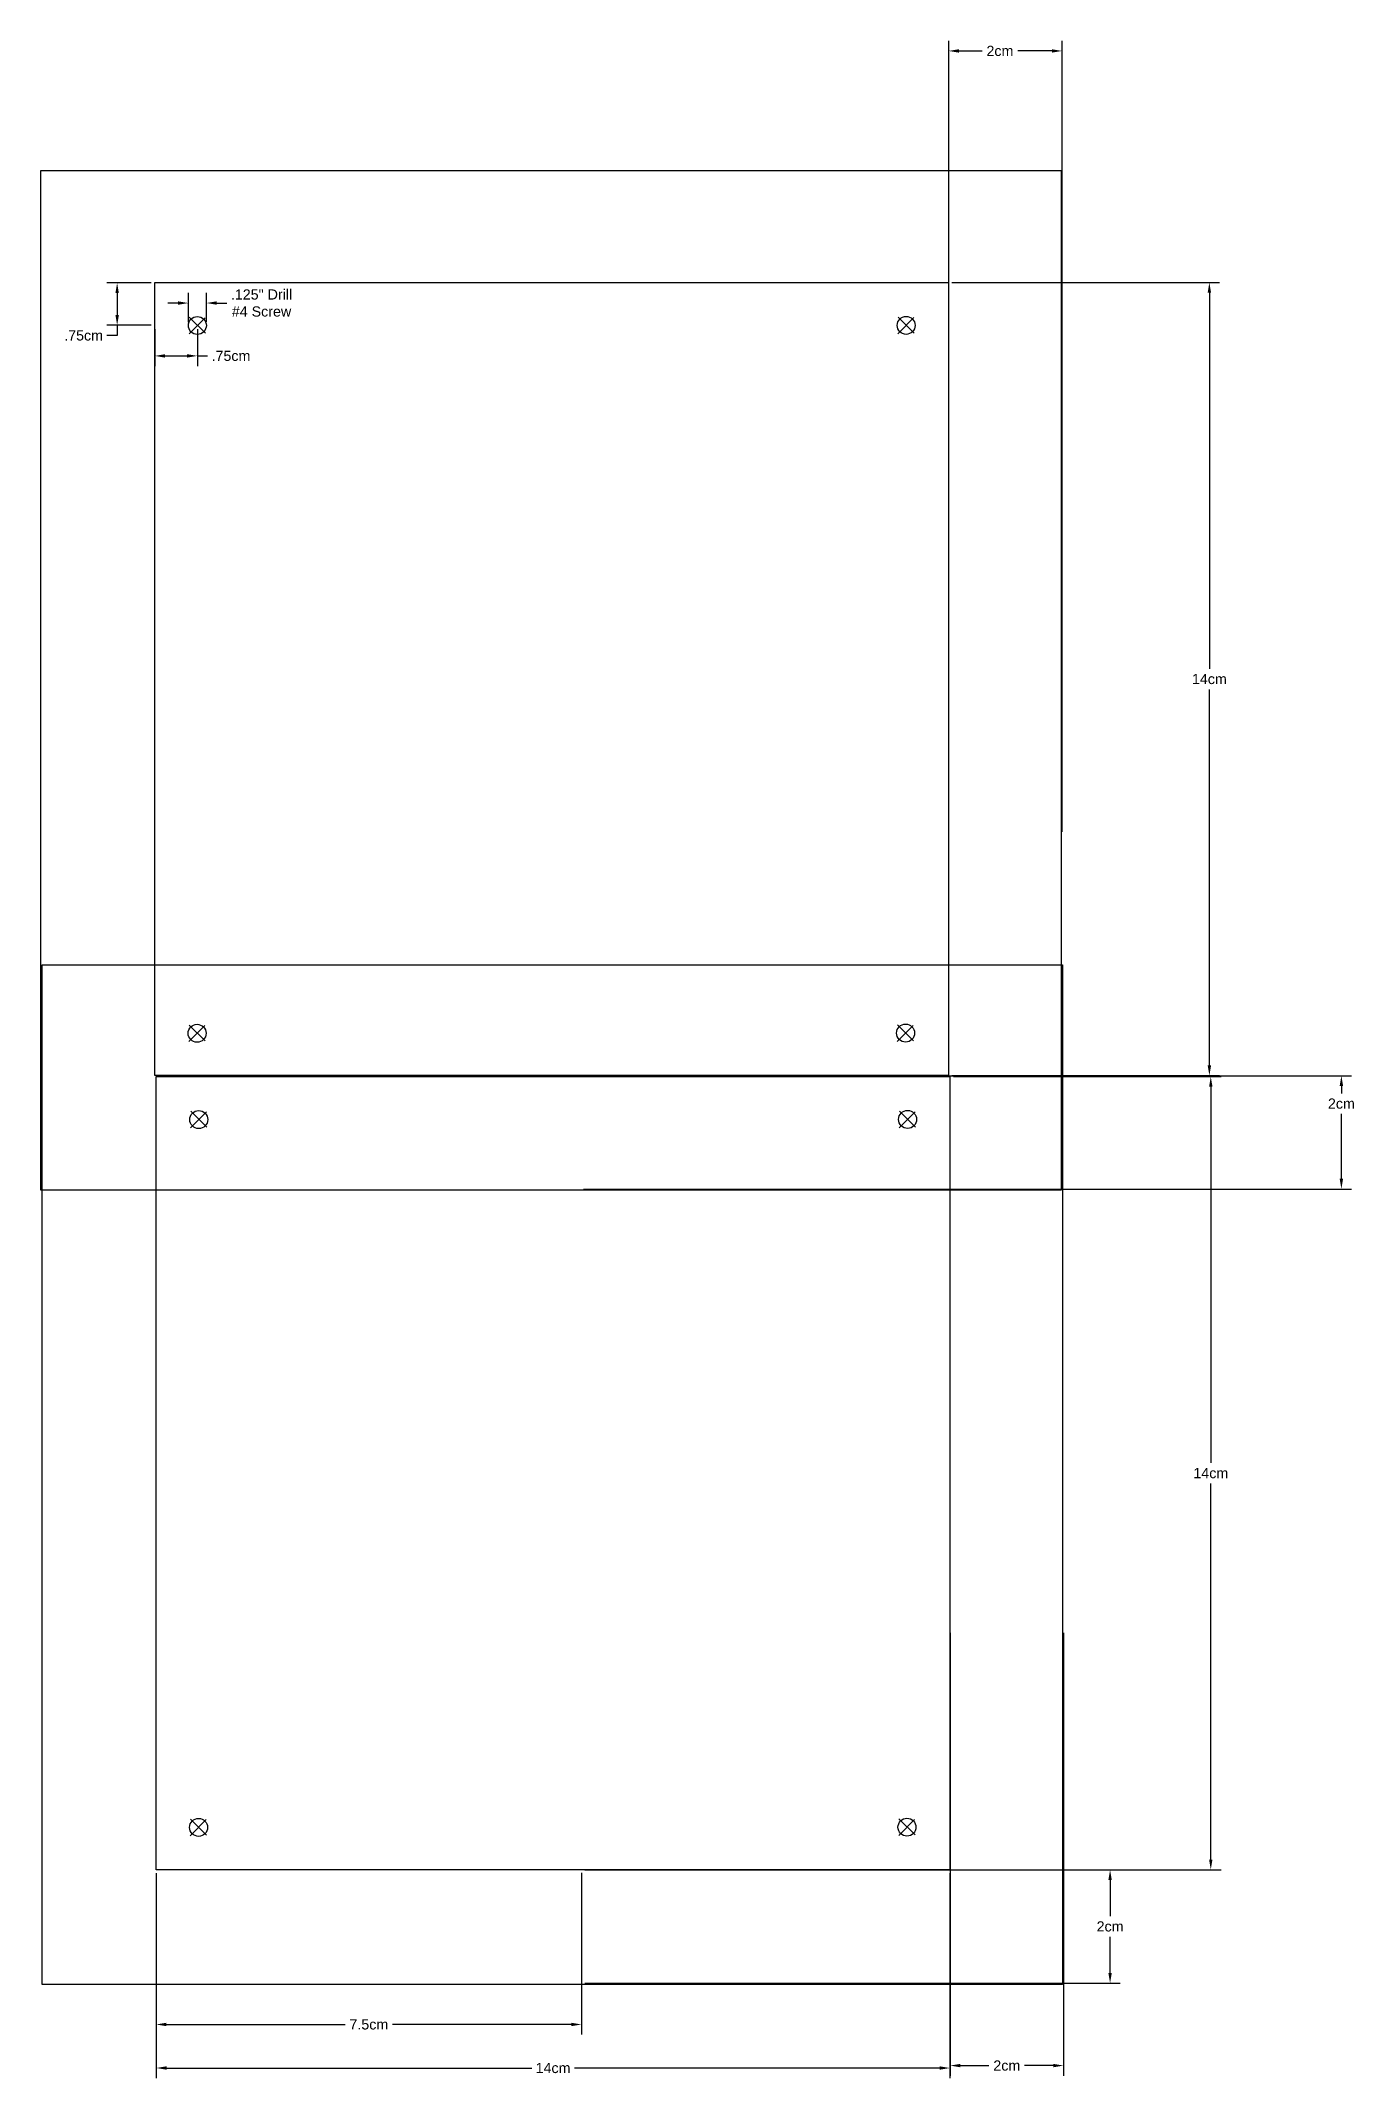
# Model space of a CAD drawing. Header units: inches. Extents: x 5.4 to 28.6, y 2.8 to 38.8.
import ezdxf

# ---------------------------------------------------------------- set-up
doc = ezdxf.new("R2010")
doc.units = ezdxf.units.IN
doc.header["$MEASUREMENT"] = 0
doc.layers.add('Holes', color=7, linetype='Continuous', plot=False)
doc.layers.add('Measurements', color=7, linetype='Continuous')
doc.styles.get("Standard").update_dxf_attribs({"font": 'arial.ttf'})
doc.dimstyles.get("Standard").update_dxf_attribs({"dimtxt": 0.18, "dimasz": 0.18, "dimexe": 0.18, "dimexo": 0.0625, "dimgap": 0.09, "dimtad": 0, "dimtih": 1, "dimtoh": 1, "dimdec": 4, "dimzin": 0, "dimdsep": 46, "dimtxsty": 'Standard', "dimcen": 0.09, "dimadec": 0, "dimazin": 0, "dimtfac": 1, "dimtdec": 4, "dimtofl": 0, "dimtmove": 0, "dimatfit": 3, "dimfxl": 1, "dimtolj": 1, "dimtzin": 0, "dimarcsym": 0})

# ---------------------------------------------------------------- blocks, each defined once
blk = doc.blocks.new('*D3')
at = {"layer": 'Defpoints', "color": 0, "transparency": 16777216}
for p in [(21.375, 34.527), (21.375, 20.527), (25.979, 20.527)]:
    blk.add_point(p, dxfattribs=at)
at = {"layer": 'Measurements', "color": 0, "lineweight": -2, "transparency": 16777216}
for p, q in [((21.438, 34.527), (26.159, 34.527)), ((25.979, 34.347), (25.979, 27.709)), ((25.979, 20.707), (25.979, 27.345)), ((21.438, 20.527), (26.159, 20.527))]:
    blk.add_line(p, q, dxfattribs=at)
at = {"layer": 'Measurements', "color": 0, "transparency": 16777216}
for points in [[(25.949, 34.347), (26.009, 34.347), (25.979, 34.527)], [(25.949, 20.707), (26.009, 20.707), (25.979, 20.527)]]:
    blk.add_solid(points, dxfattribs=at)
at = {"layer": 'Measurements', "color": 0, "transparency": 16777216, "insert": (25.979, 27.527), "char_height": 0.18, "attachment_point": 5}
blk.add_mtext('\\A1;14cm', dxfattribs=at)
blk = doc.blocks.new('*D6')
at = {"layer": 'Defpoints', "color": 0, "transparency": 16777216}
for p in [(14.876, 20.525), (14.876, 18.525), (28.308, 18.525)]:
    blk.add_point(p, dxfattribs=at)
at = {"layer": 'Measurements', "color": 0, "lineweight": -2, "transparency": 16777216}
for p, q in [((14.938, 20.525), (28.488, 20.525)), ((28.308, 20.345), (28.308, 20.214)), ((28.308, 18.705), (28.308, 19.85)), ((14.938, 18.525), (28.488, 18.525))]:
    blk.add_line(p, q, dxfattribs=at)
at = {"layer": 'Measurements', "color": 0, "transparency": 16777216}
for points in [[(28.278, 20.345), (28.338, 20.345), (28.308, 20.525)], [(28.278, 18.705), (28.338, 18.705), (28.308, 18.525)]]:
    blk.add_solid(points, dxfattribs=at)
at = {"layer": 'Measurements', "color": 0, "transparency": 16777216, "insert": (28.308, 20.032), "char_height": 0.18, "attachment_point": 5}
blk.add_mtext('\\A1;2cm', dxfattribs=at)
blk = doc.blocks.new('*D7')
at = {"layer": 'Defpoints', "color": 0, "transparency": 16777216}
for p in [(23.38, 38.615), (21.38, 24.77), (23.38, 24.77)]:
    blk.add_point(p, dxfattribs=at)
at = {"layer": 'Measurements', "color": 0, "lineweight": -2, "transparency": 16777216}
for p, q in [((21.38, 24.833), (21.38, 38.795)), ((21.56, 38.615), (21.968, 38.615)), ((23.2, 38.615), (22.599, 38.615)), ((23.38, 24.833), (23.38, 38.795))]:
    blk.add_line(p, q, dxfattribs=at)
at = {"layer": 'Measurements', "color": 0, "transparency": 16777216}
for points in [[(21.56, 38.645), (21.56, 38.585), (21.38, 38.615)], [(23.2, 38.645), (23.2, 38.585), (23.38, 38.615)]]:
    blk.add_solid(points, dxfattribs=at)
at = {"layer": 'Measurements', "color": 0, "transparency": 16777216, "insert": (22.284, 38.615), "char_height": 0.18, "attachment_point": 5}
blk.add_mtext('\\A1;2cm', dxfattribs=at)
blk = doc.blocks.new('*D8')
at = {"layer": 'Defpoints', "color": 0, "transparency": 16777216}
for p in [(7.375, 34.522), (6.71, 33.772), (7.375, 33.772)]:
    blk.add_point(p, dxfattribs=at)
at = {"layer": 'Measurements', "color": 0, "lineweight": -2, "transparency": 16777216}
for p, q in [((7.312, 34.522), (6.53, 34.522)), ((6.71, 34.342), (6.71, 33.952)), ((7.312, 33.772), (6.53, 33.772)), ((6.71, 33.592), (6.53, 33.592)), ((6.71, 33.772), (6.71, 33.592))]:
    blk.add_line(p, q, dxfattribs=at)
at = {"layer": 'Measurements', "color": 0, "transparency": 16777216}
for points in [[(6.68, 34.342), (6.74, 34.342), (6.71, 34.522)], [(6.68, 33.952), (6.74, 33.952), (6.71, 33.772)]]:
    blk.add_solid(points, dxfattribs=at)
at = {"layer": 'Measurements', "color": 0, "transparency": 16777216, "insert": (6.118, 33.592), "char_height": 0.18, "attachment_point": 5}
blk.add_mtext('\\A1;.75cm', dxfattribs=at)
blk = doc.blocks.new('*D9')
at = {"layer": 'Defpoints', "color": 0, "transparency": 16777216}
for p in [(7.375, 33.769), (8.125, 33.769), (8.125, 33.232)]:
    blk.add_point(p, dxfattribs=at)
at = {"layer": 'Measurements', "color": 0, "lineweight": -2, "transparency": 16777216}
for p, q in [((7.375, 33.706), (7.375, 33.052)), ((8.125, 33.706), (8.125, 33.052)), ((7.555, 33.232), (7.945, 33.232)), ((8.125, 33.232), (8.305, 33.232))]:
    blk.add_line(p, q, dxfattribs=at)
at = {"layer": 'Measurements', "color": 0, "transparency": 16777216}
for points in [[(7.555, 33.262), (7.555, 33.202), (7.375, 33.232)], [(7.945, 33.262), (7.945, 33.202), (8.125, 33.232)]]:
    blk.add_solid(points, dxfattribs=at)
at = {"layer": 'Measurements', "color": 0, "transparency": 16777216, "insert": (8.718, 33.232), "char_height": 0.18, "attachment_point": 5}
blk.add_mtext('\\A1;.75cm', dxfattribs=at)
blk = doc.blocks.new('*D11')
at = {"layer": 'Defpoints', "color": 0, "transparency": 16777216}
for p in [(8.285, 34.165), (7.966, 33.768), (8.285, 33.771)]:
    blk.add_point(p, dxfattribs=at)
at = {"layer": 'Measurements', "color": 0, "lineweight": -2, "transparency": 16777216}
for p, q in [((7.966, 33.83), (7.966, 34.345)), ((8.285, 33.833), (8.285, 34.345)), ((7.786, 34.165), (7.606, 34.165)), ((8.465, 34.165), (8.645, 34.165))]:
    blk.add_line(p, q, dxfattribs=at)
at = {"layer": 'Measurements', "color": 0, "transparency": 16777216}
for points in [[(7.786, 34.195), (7.786, 34.135), (7.966, 34.165)], [(8.465, 34.195), (8.465, 34.135), (8.285, 34.165)]]:
    blk.add_solid(points, dxfattribs=at)
at = {"layer": 'Measurements', "color": 0, "transparency": 16777216, "insert": (9.257, 34.165), "char_height": 0.18, "attachment_point": 5}
blk.add_mtext('\\A1;.125" Drill\\P#4 Screw', dxfattribs=at)
blk = doc.blocks.new('*D35')
at = {"layer": 'Defpoints', "color": 0, "transparency": 16777216}
for p in [(21.4, 20.509), (21.4, 6.509), (26.004, 6.509)]:
    blk.add_point(p, dxfattribs=at)
at = {"layer": 'Measurements', "color": 0, "lineweight": -2, "transparency": 16777216}
for p, q in [((21.463, 20.509), (26.184, 20.509)), ((26.004, 20.329), (26.004, 13.691)), ((26.004, 6.689), (26.004, 13.327)), ((21.463, 6.509), (26.184, 6.509))]:
    blk.add_line(p, q, dxfattribs=at)
at = {"layer": 'Measurements', "color": 0, "transparency": 16777216}
for points in [[(25.974, 20.329), (26.034, 20.329), (26.004, 20.509)], [(25.974, 6.689), (26.034, 6.689), (26.004, 6.509)]]:
    blk.add_solid(points, dxfattribs=at)
at = {"layer": 'Measurements', "color": 0, "transparency": 16777216, "insert": (26.004, 13.509), "char_height": 0.18, "attachment_point": 5}
blk.add_mtext('\\A1;14cm', dxfattribs=at)
blk = doc.blocks.new('*D36')
at = {"layer": 'Defpoints', "color": 0, "transparency": 16777216}
for p in [(7.401, 6.507), (21.399, 6.507), (21.399, 3.008)]:
    blk.add_point(p, dxfattribs=at)
at = {"layer": 'Measurements', "color": 0, "lineweight": -2, "transparency": 16777216}
for p, q in [((7.401, 6.445), (7.401, 2.828)), ((21.399, 6.445), (21.399, 2.828)), ((7.581, 3.008), (14.025, 3.008)), ((21.219, 3.008), (14.776, 3.008))]:
    blk.add_line(p, q, dxfattribs=at)
at = {"layer": 'Measurements', "color": 0, "transparency": 16777216}
for points in [[(7.581, 3.038), (7.581, 2.978), (7.401, 3.008)], [(21.219, 3.038), (21.219, 2.978), (21.399, 3.008)]]:
    blk.add_solid(points, dxfattribs=at)
at = {"layer": 'Measurements', "color": 0, "transparency": 16777216, "insert": (14.4, 3.008), "char_height": 0.18, "attachment_point": 5}
blk.add_mtext('\\A1;14cm', dxfattribs=at)
blk = doc.blocks.new('*D37')
at = {"layer": 'Defpoints', "color": 0, "transparency": 16777216}
for p in [(7.4, 6.509), (14.9, 6.514), (14.9, 3.777)]:
    blk.add_point(p, dxfattribs=at)
at = {"layer": 'Measurements', "color": 0, "lineweight": -2, "transparency": 16777216}
for p, q in [((7.4, 6.446), (7.4, 3.597)), ((14.9, 6.452), (14.9, 3.597)), ((7.58, 3.777), (10.732, 3.777)), ((14.72, 3.777), (11.568, 3.777))]:
    blk.add_line(p, q, dxfattribs=at)
at = {"layer": 'Measurements', "color": 0, "transparency": 16777216}
for points in [[(7.58, 3.807), (7.58, 3.747), (7.4, 3.777)], [(14.72, 3.807), (14.72, 3.747), (14.9, 3.777)]]:
    blk.add_solid(points, dxfattribs=at)
at = {"layer": 'Measurements', "color": 0, "transparency": 16777216, "insert": (11.15, 3.777), "char_height": 0.18, "attachment_point": 5}
blk.add_mtext('\\A1;7.5cm', dxfattribs=at)
blk = doc.blocks.new('*D38')
at = {"layer": 'Defpoints', "color": 0, "transparency": 16777216}
for p in [(14.901, 6.507), (14.901, 4.507), (24.227, 4.507)]:
    blk.add_point(p, dxfattribs=at)
at = {"layer": 'Measurements', "color": 0, "lineweight": -2, "transparency": 16777216}
for p, q in [((14.963, 6.507), (24.407, 6.507)), ((24.227, 6.327), (24.227, 5.689)), ((24.227, 4.687), (24.227, 5.326)), ((14.963, 4.507), (24.407, 4.507))]:
    blk.add_line(p, q, dxfattribs=at)
at = {"layer": 'Measurements', "color": 0, "transparency": 16777216}
for points in [[(24.197, 6.327), (24.257, 6.327), (24.227, 6.507)], [(24.197, 4.687), (24.257, 4.687), (24.227, 4.507)]]:
    blk.add_solid(points, dxfattribs=at)
at = {"layer": 'Measurements', "color": 0, "transparency": 16777216, "insert": (24.227, 5.507), "char_height": 0.18, "attachment_point": 5}
blk.add_mtext('\\A1;2cm', dxfattribs=at)
blk = doc.blocks.new('*D39')
at = {"layer": 'Defpoints', "color": 0, "transparency": 16777216}
for p in [(21.405, 10.752), (23.405, 10.752), (23.405, 3.051)]:
    blk.add_point(p, dxfattribs=at)
at = {"layer": 'Measurements', "color": 0, "lineweight": -2, "transparency": 16777216}
for p, q in [((21.405, 10.69), (21.405, 2.871)), ((23.405, 10.69), (23.405, 2.871)), ((21.585, 3.051), (22.089, 3.051)), ((23.225, 3.051), (22.72, 3.051))]:
    blk.add_line(p, q, dxfattribs=at)
at = {"layer": 'Measurements', "color": 0, "transparency": 16777216}
for points in [[(21.585, 3.081), (21.585, 3.021), (21.405, 3.051)], [(23.225, 3.081), (23.225, 3.021), (23.405, 3.051)]]:
    blk.add_solid(points, dxfattribs=at)
at = {"layer": 'Measurements', "color": 0, "transparency": 16777216, "insert": (22.405, 3.051), "char_height": 0.18, "attachment_point": 5}
blk.add_mtext('\\A1;2cm', dxfattribs=at)

msp = doc.modelspace()

# ---------------------------------------------------------------- linework, layer by layer
for points in [[(5.36241, 36.50316), (23.36241, 36.50316), (23.36241, 18.50316), (5.36241, 18.50316)], [(5.38719, 22.48529), (23.38719, 22.48529), (23.38719, 4.48529), (5.38719, 4.48529)]]:
    msp.add_lwpolyline(points, close=True)
at = {"color": 252, "true_color": 0x939598}
for points in [[(7.37533, 34.52674), (21.37533, 34.52674), (21.37533, 20.52674), (7.37533, 20.52674)], [(7.40011, 20.50887), (21.40011, 20.50887), (21.40011, 6.50887), (7.40011, 6.50887)]]:
    msp.add_lwpolyline(points, close=True, dxfattribs=at)
at = {"layer": 'Holes', "color": 143, "true_color": 0x7aafdf}
for p, q in [((7.9787, 33.62151), (8.26048, 33.90542)), ((8.26662, 33.63304), (7.98271, 33.91482)), ((20.48338, 33.62368), (20.76516, 33.90759)), ((20.7713, 33.63521), (20.48739, 33.91699)), ((7.97475, 21.12679), (8.25652, 21.4107)), ((8.26267, 21.13832), (7.97876, 21.4201)), ((20.47307, 21.13008), (20.75485, 21.41398)), ((20.76099, 21.14161), (20.47709, 21.42339)), ((8.00347, 19.60364), (8.28525, 19.88755)), ((8.29139, 19.61517), (8.00749, 19.89695)), ((20.50816, 19.60581), (20.78993, 19.88971)), ((20.79607, 19.61734), (20.51217, 19.89912)), ((7.99952, 7.10892), (8.2813, 7.39283)), ((8.28744, 7.12045), (8.00354, 7.40223)), ((20.49785, 7.11221), (20.77963, 7.39611)), ((20.78577, 7.12374), (20.50186, 7.40551))]:
    msp.add_line(p, q, dxfattribs=at)
for centre in [(8.12492, 33.76884), (20.6296, 33.77101), (8.12097, 21.27412), (20.61929, 21.2774), (8.1497, 19.75096), (20.65438, 19.75313), (8.14574, 7.25625), (20.64407, 7.25953)]:
    msp.add_circle(centre, 0.15875, dxfattribs=at)

# ---------------------------------------------------------------- dimensions: what is measured, and where the dimension line sits
at = {"layer": 'Measurements', "color": 240, "true_color": 0xed1f24}
dim = msp.add_linear_dim(base=(23.37997, 38.61525), p1=(21.37997, 24.77004), p2=(23.37997, 24.77004), text='2cm', dimstyle='Standard', dxfattribs=at)
dim.commit()
dim.dimension.update_dxf_attribs({"geometry": '*D7', "text_midpoint": (22.28359, 38.61525), "dimtype": 160})
for base, p1, p2, text, picture, middle in [((8.28538, 34.16521), (7.96647, 33.76785), (8.28538, 33.7707), '.125" Drill\\P#4 Screw', '*D11', (9.25721, 34.16521)), ((8.12488, 33.23176), (7.37488, 33.76886), (8.12488, 33.76886), '.75cm', '*D9', (8.71774, 33.23176)), ((23.40475, 3.05093), (21.40475, 10.75216), (23.40475, 10.75216), '2cm', '*D39', (22.40475, 3.05093)), ((14.90011, 3.7775), (7.40011, 6.50887), (14.90011, 6.51409), '7.5cm', '*D37', (11.15011, 3.7775)), ((21.39931, 3.00752), (7.40113, 6.50745), (21.39931, 6.50714), '14cm', '*D36', (14.40022, 3.00752))]:
    dim = msp.add_linear_dim(base=base, p1=p1, p2=p2, text=text, dimstyle='Standard', dxfattribs=at)
    dim.commit()
    dim.dimension.update_dxf_attribs({"geometry": picture, "text_midpoint": middle})
for base, p1, p2, text, picture, middle in [((6.7104, 33.77232), (7.37454, 34.52232), (7.37454, 33.77232), '.75cm', '*D8', (6.11754, 33.59232)), ((25.97922, 20.52674), (21.37535, 34.52673), (21.37533, 20.52674), '14cm', '*D3', (25.97922, 27.52673)), ((26.004, 6.50886), (21.40013, 20.50885), (21.40011, 6.50886), '14cm', '*D35', (26.004, 13.50886)), ((24.2274, 4.50746), (14.90074, 6.50746), (14.90074, 4.50746), '2cm', '*D38', (24.2274, 5.50746))]:
    dim = msp.add_linear_dim(base=base, p1=p1, p2=p2, angle=90, text=text, dimstyle='Standard', dxfattribs=at)
    dim.commit()
    dim.dimension.update_dxf_attribs({"geometry": picture, "text_midpoint": middle})
dim = msp.add_linear_dim(base=(28.30751, 18.52533), p1=(14.87596, 20.52533), p2=(14.87596, 18.52533), angle=90, text='2cm', dimstyle='Standard', dxfattribs=at)
dim.commit()
dim.dimension.update_dxf_attribs({"geometry": '*D6', "text_midpoint": (28.30751, 20.03192), "dimtype": 160})

doc.saveas('drawing.dxf')
